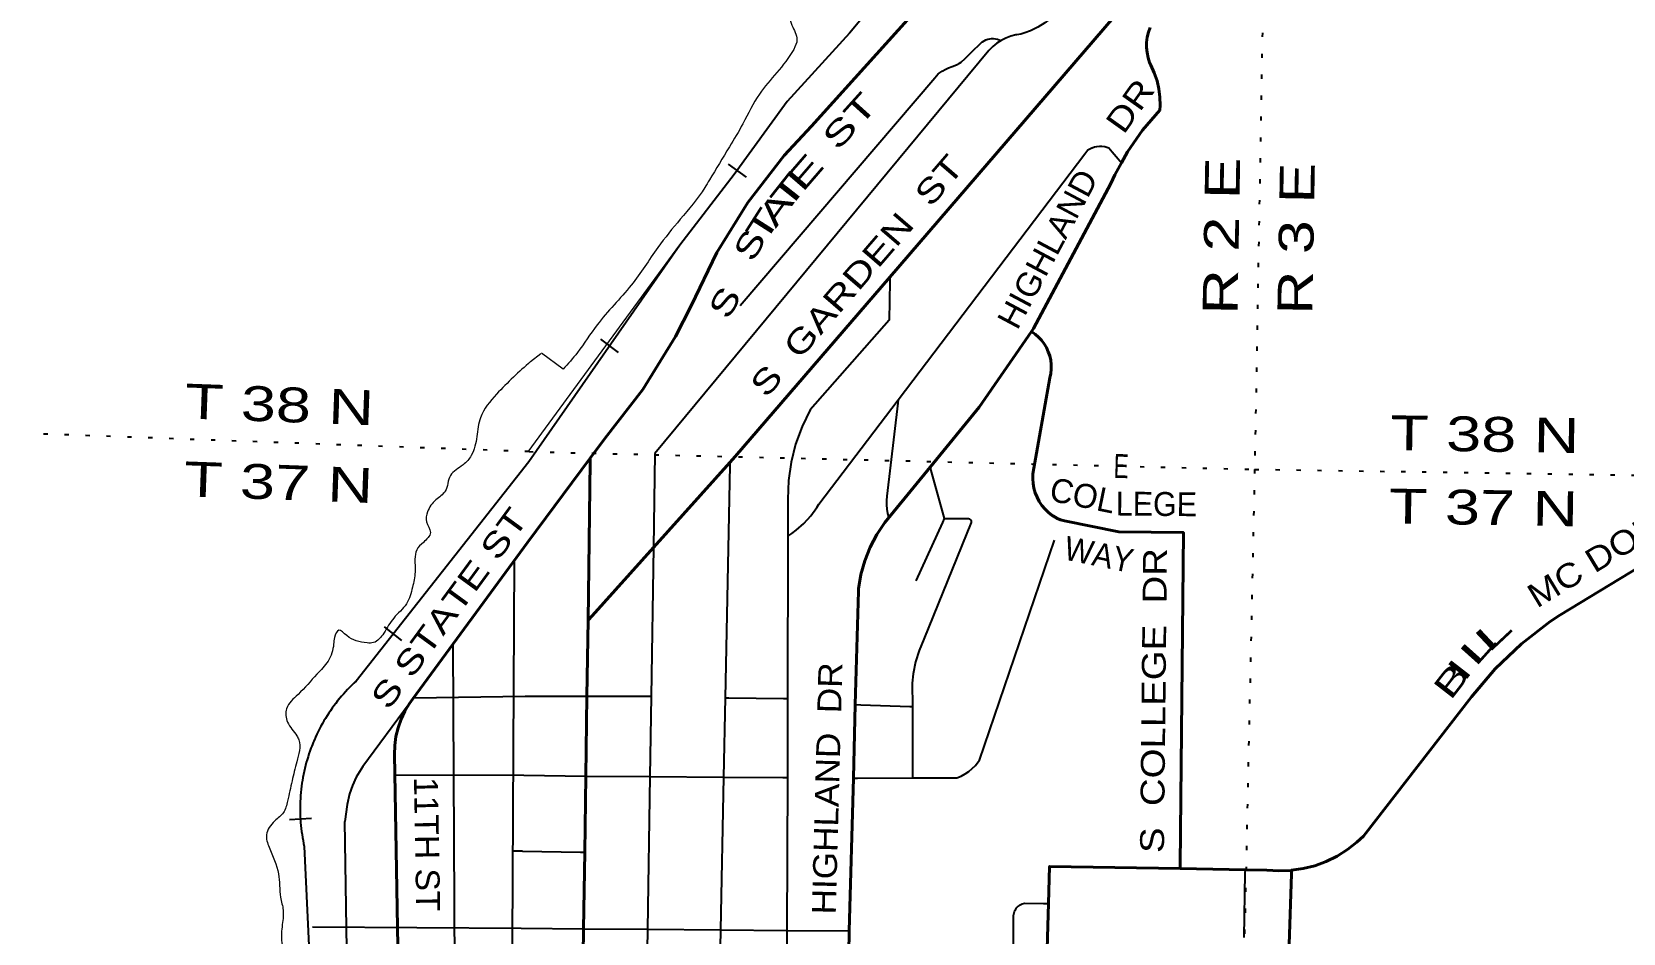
# Model space of a CAD drawing. Header units: feet. Extents: x -489137 to -242534, y 368785 to 558127.
# Drawn here: x -367949 to -359969, y 453483 to 458006 of the extents above; entities that cross this region are included whole.
import ezdxf

# ---------------------------------------------------------------- set-up
doc = ezdxf.new("R2010")
doc.units = ezdxf.units.FT
doc.header["$LTSCALE"] = 70
doc.linetypes.add('DOTTED', pattern=[1.5, 0.3, -1.2])
for name, color, linetype, lineweight in [('26', 7, 'Continuous', 40), ('27', 7, 'Continuous', 13), ('29', 7, 'Continuous', 25), ('34', 7, 'Continuous', 25), ('39', 7, 'Continuous', 13), ('6', 7, 'DOTTED', 25)]:
    doc.layers.add(name, color=color, linetype=linetype, lineweight=lineweight)

msp = doc.modelspace()

# ---------------------------------------------------------------- linework, layer by layer
at = {"layer": '26'}
msp.add_line((-365462.82, 455443.06), (-365148.36, 455866.96), dxfattribs=at)
for points in [[(-365159.92, 455053.34), (-365139.6, 455075.96), (-364832.28, 455418.07), (-364448.59, 455845.2), (-364421.98, 455874.83), (-363646.78, 456774.93), (-362524.53, 458077.99), (-362496.13, 458108.43), (-362456.84, 458143.3), (-362414.12, 458173.88), (-362368.45, 458199.82), (-362320.31, 458220.85), (-362270.23, 458236.73), (-362238.77, 458243.19), (-362219.19, 458247.2), (-362198.77, 458251.88), (-362192.89, 458253.23), (-362154.02, 458265.76), (-362116.67, 458282.29), (-362081.26, 458302.62), (-362048.16, 458326.55), (-362027.74, 458344.85), (-362017.74, 458353.8)], [(-365148.36, 455866.96), (-365076.05, 455964.71), (-364885.32, 456211.42), (-364721.43, 456476.72), (-364642.82, 456630.7), (-364514.15, 456897.84), (-364358.27, 457150.07), (-364176.87, 457384.62), (-364039.42, 457533.23), (-363277.85, 458377.25)], [(-362936.03, 456502.22), (-362925.66, 456517.24), (-362538.31, 457244.34), (-362518.44, 457287.5), (-362484.73, 457348.84), (-362454.5, 457403.84), (-362378.75, 457512.87), (-362292.02, 457613.37), (-362290.71, 457635.6), (-362291.61, 457677.65), (-362296.89, 457719.38), (-362306.51, 457760.33), (-362320.36, 457800.05), (-362338.28, 457838.1), (-362343.7, 457851.52), (-362351.38, 457876.15), (-362356.45, 457901.45), (-362358.84, 457927.14), (-362358.54, 457952.93), (-362355.54, 457978.56), (-362349.88, 458003.73), (-362341.61, 458028.17)], [(-365196.86, 452454.03), (-365183.97, 452453.82), (-364878.87, 452448.91), (-364516.78, 452443.09), (-364204.06, 452438.06), (-363878.39, 452432.83), (-363864.29, 452957.91), (-363850.51, 453471.13), (-363849.89, 453494.28), (-363829.3, 454261.24), (-363819.41, 454629.73), (-363804.11, 455199.53), (-363802.91, 455211), (-363791.04, 455282.32), (-363771.79, 455352), (-363745.35, 455419.29), (-363712.02, 455483.45), (-363672.18, 455543.78), (-363626.24, 455599.6), (-363444.81, 455821.27), (-363198.49, 456122.23), (-362936.03, 456502.22)], [(-362190.77, 453806.86), (-362190.57, 453826.46), (-362173.83, 455493.04), (-362497.25, 455496.3), (-362769.76, 455552.14), (-362789.72, 455556.23), (-362809.76, 455565.93), (-362811.34, 455566.7), (-362831.7, 455579.34), (-362850.63, 455594.05), (-362867.92, 455610.66), (-362883.38, 455628.98), (-362896.84, 455648.82), (-362908.16, 455669.96), (-362917.2, 455692.16), (-362923.87, 455715.19), (-362928.1, 455738.79), (-362929.83, 455762.7), (-362929.06, 455786.66), (-362928.94, 455788.03), (-362843.24, 456269.91), (-362838.89, 456291.7), (-362836.85, 456313.82), (-362837.13, 456336.03), (-362839.73, 456358.09), (-362844.62, 456379.76), (-362851.75, 456400.8), (-362861.04, 456420.97), (-362872.39, 456440.07), (-362885.67, 456457.88), (-362900.74, 456474.2), (-362917.44, 456488.85), (-362922.73, 456492.66), (-362936.03, 456502.22)], [(-361631.49, 453798.44), (-361574.26, 453806.66), (-361515.2, 453821.57), (-361458.03, 453842.58), (-361403.36, 453869.44), (-361351.79, 453901.88), (-361303.9, 453939.52), (-361271.35, 453970.28), (-360728.62, 454669.43), (-360610.58, 454808.66), (-360478.63, 454934.79), (-360334.23, 455046.44), (-360285.84, 455078.77), (-358327.17, 456267.68), (-358241.37, 456320.42), (-358150.53, 456363.9), (-358055.65, 456397.65), (-357957.75, 456421.29), (-357860.54, 456434.35), (-357848.22, 456435.03)], [(-365159.92, 455053.34), (-365148.62, 455848.34), (-365148.36, 455866.96)], [(-365754.45, 451574.14), (-365751.99, 451820.02), (-365751.74, 451844.91), (-365753.83, 451870.02), (-365756.82, 451892.53), (-365764.34, 451923.63), (-365775.06, 451953.78), (-366051.91, 452588.89), (-366080.59, 452690.15), (-366098.54, 452793.86), (-366105.54, 452898.87), (-366105.39, 452935.53), (-366129.99, 454378.64), (-366128.86, 454424.1), (-366122.99, 454469.19), (-366112.44, 454513.42), (-366097.33, 454556.3), (-366077.81, 454597.37), (-366071.07, 454608.41), (-366054.29, 454635.91), (-366037.8, 454658.41), (-365462.82, 455443.06)], [(-365196.86, 452454.03), (-365189.47, 452974.33), (-365181.93, 453505.15), (-365176.47, 453889.15), (-365171.03, 454271.51), (-365165.34, 454671.78), (-365159.92, 455053.34)], [(-362908.32, 451570.46), (-362908.05, 451580), (-362901.45, 451816.68), (-362869.22, 452971.85), (-362855.55, 453462.13), (-362850.81, 453632.05), (-362845.63, 453817.56), (-362190.77, 453806.86)], [(-361631.49, 453798.44), (-361634.56, 453798), (-361695.43, 453795.7), (-361756.21, 453799.76), (-361863.36, 453801.51), (-362190.77, 453806.86)], [(-361928.41, 450552.61), (-361928.24, 450559.39), (-361921.65, 450879.05), (-361918.63, 451025.35), (-361914.77, 451212.42), (-361909.51, 451467.55), (-361902.46, 451809.51), (-361901.09, 451875.69), (-361892.08, 452312.63), (-361880.18, 452889.69), (-361661.76, 452938.19), (-361644.58, 453426.53), (-361632.11, 453780.81), (-361631.49, 453798.44)]]:
    msp.add_lwpolyline(points, dxfattribs=at)
at = {"layer": '29'}
for p, q in [((-363150.19, 457911.5), (-364824.87, 455890.33)), ((-363238.67, 455542.9), (-363475.01, 454957.61)), ((-363197.43, 454351.03), (-362821.09, 455455.58)), ((-365837.56, 454932.77), (-365828.24, 452977.23)), ((-366031.7, 454663.32), (-365475.53, 454672.91)), ((-365475.53, 454672.91), (-365165.34, 454671.78)), ((-366127.54, 454278.06), (-365482.09, 454275.44)), ((-365488.38, 453894.54), (-365538.41, 453894.43)), ((-366540.85, 453514.32), (-365494.76, 453508.25))]:
    msp.add_line(p, q, dxfattribs=at)
for points in [[(-362808.65, 458103.76), (-362837.82, 458075.52), (-362869.78, 458050.49), (-362904.19, 458028.93), (-362940.66, 458011.08), (-362969.32, 458000.61), (-362989.38, 457994.06)], [(-362989.38, 457994.06), (-363009.32, 457991), (-363014.93, 457990.14), (-363039.98, 457983.54), (-363064.21, 457974.37), (-363087.34, 457962.71), (-363109.13, 457948.69), (-363129.34, 457932.48), (-363147.74, 457914.24), (-363150.19, 457911.5)], [(-363268.42, 457872.57), (-363248.06, 457892.45), (-363222.62, 457917.29), (-363202.16, 457937.27)], [(-363202.16, 457937.27), (-363182.62, 457955.52), (-363181.35, 457956.47), (-363173.02, 457961.41), (-363164.22, 457965.46), (-363155.05, 457968.56), (-363145.61, 457970.69), (-363135.99, 457971.82), (-363126.31, 457971.94), (-363116.66, 457971.05), (-363107.17, 457969.15), (-363097.92, 457966.27), (-363090.2, 457963.01)], [(-363404.1, 457794.52), (-363384.21, 457808.45), (-363365.1, 457819.19), (-363352.31, 457824.71), (-363334.2, 457831.57)], [(-363334.2, 457831.57), (-363312.31, 457839.46), (-363307.95, 457841.36), (-363296.63, 457847.78), (-363288.06, 457853.91), (-363268.42, 457872.57)], [(-364396.78, 456632.55), (-363421.25, 457774.44), (-363404.1, 457794.52)], [(-362653.83, 457413.29), (-362633.87, 457423.36), (-362631.69, 457424.31), (-362619.86, 457428.03), (-362607.71, 457430.5), (-362595.36, 457431.68), (-362582.96, 457431.57), (-362570.63, 457430.16), (-362568.63, 457429.72), (-362548.64, 457424.24)], [(-362548.64, 457424.24), (-362531.68, 457404.23), (-362501.65, 457368.8), (-362484.73, 457348.84)], [(-363604.81, 456159.49), (-362669.01, 457393.27), (-362653.83, 457413.29)], [(-363646.78, 456774.93), (-363647, 456752.61), (-363648.94, 456559.38), (-364045.64, 456109.15)], [(-364157.67, 455474.92), (-364138.29, 455488.86), (-364116.45, 455504.57), (-364077.99, 455538.86), (-364043.32, 455576.98), (-364012.83, 455618.52), (-364001.88, 455635.98), (-363604.81, 456159.49)], [(-363604.81, 456159.49), (-363606.72, 456142.97), (-363660.59, 455675.73)], [(-364045.64, 456109.15), (-364086.71, 456025.11), (-364118.77, 455937.24), (-364141.47, 455846.49), (-364154.56, 455753.87), (-364157.89, 455660.39), (-364157.46, 455643.71), (-364157.67, 455474.92), (-364158.7, 454659.95), (-364159.2, 454264.19), (-364159.2, 454262), (-364163.25, 453496.84)], [(-364824.87, 455890.33), (-364832.28, 455418.07), (-364844, 454671.43), (-364850.31, 454269.18), (-364862.34, 453502.54), (-364870.69, 452970.38), (-364878.87, 452448.91)], [(-364448.59, 455845.2), (-364448.92, 455828.86), (-364472.28, 454663.33), (-364480.23, 454266.5), (-364495.6, 453499.55), (-364506.3, 452965.87)], [(-363444.81, 455821.27), (-363440, 455803.86), (-363373.49, 455563.1), (-363256.66, 455563.3)], [(-363660.59, 455675.73), (-363663.36, 455653.98), (-363663.84, 455632.05), (-363662.02, 455610.2), (-363657.94, 455588.65), (-363652.98, 455571.56)], [(-363373.49, 455563.1), (-363382.66, 455543.1), (-363516.53, 455250.97)], [(-363256.66, 455563.33), (-363255, 455563.52), (-363253.32, 455563.53), (-363251.66, 455563.37), (-363250.01, 455563.04), (-363248.42, 455562.54), (-363246.88, 455561.87), (-363245.42, 455561.04), (-363244.06, 455560.07), (-363242.8, 455558.96), (-363241.67, 455557.73), (-363240.67, 455556.38), (-363239.82, 455554.94), (-363239.12, 455553.41), (-363238.59, 455551.82), (-363238.23, 455550.19), (-363238.04, 455548.52), (-363238.02, 455546.85), (-363238.18, 455545.18), (-363238.52, 455543.54), (-363238.69, 455542.91)], [(-365530.87, 455353.76), (-365542.37, 453129.18), (-365526.61, 452978.16)], [(-363475.01, 454957.61), (-363498.99, 454901.98), (-363517.02, 454844.14), (-363528.91, 454784.73), (-363533.81, 454738.06), (-363533.38, 454620.57)], [(-366056.12, 454633.41), (-366289.35, 454318.54), (-366321.86, 454265.09), (-366340.44, 454223.26), (-366356.7, 454181.44), (-366368.31, 454127.99), (-366379.48, 454043.33)], [(-365165.34, 454671.78), (-364868.48, 454671.45), (-364844, 454671.43)], [(-364472.28, 454663.33), (-364453.69, 454663.13), (-364179.58, 454660.18), (-364158.7, 454659.95)], [(-363819.41, 454629.73), (-363791.78, 454628.85), (-363546.84, 454621), (-363533.38, 454620.57)], [(-363533.38, 454620.57), (-363532.12, 454276.52), (-363532.07, 454262.21)], [(-363310.15, 454262.95), (-363289.2, 454271.25), (-363269.23, 454281.69), (-363250.46, 454294.16), (-363233.1, 454308.52), (-363217.33, 454324.62), (-363203.33, 454342.28), (-363197.43, 454351.03)], [(-365482.09, 454275.44), (-365171.03, 454271.51), (-364850.31, 454269.18), (-364480.23, 454266.5)], [(-364480.23, 454266.5), (-364182.68, 454264.35), (-364159.2, 454264.19)], [(-363829.3, 454261.24), (-363808.62, 454261.31), (-363532.07, 454262.21), (-363310.15, 454262.95)], [(-365503.5, 452978.28), (-366362.35, 452975.64), (-366379.48, 454043.33)], [(-365488.38, 453894.54), (-365197.76, 453889.52), (-365176.47, 453889.15)], [(-361869.64, 453460.85), (-361863.67, 453784.95), (-361863.36, 453801.51)], [(-363025.45, 453564.33), (-363025.45, 453571.24), (-363024.72, 453578.1), (-363023.28, 453584.85), (-363021.14, 453591.41), (-363018.33, 453597.72), (-363014.88, 453603.69), (-363010.82, 453609.28), (-363006.2, 453614.4), (-363001.06, 453619.02), (-362995.48, 453623.07), (-362989.5, 453626.52), (-362983.19, 453629.32), (-362976.62, 453631.45), (-362969.87, 453632.88), (-362968.78, 453633.04)], [(-362968.78, 453633.04), (-362876.06, 453632.26), (-362850.81, 453632.05)], [(-363045.65, 451817.72), (-363045.26, 451851.96), (-363026.66, 453459.97), (-363025.45, 453564.33)], [(-365494.76, 453508.25), (-365181.93, 453505.15), (-364862.34, 453502.54), (-364495.6, 453499.55), (-364163.25, 453496.84), (-363849.89, 453494.28), (-363848.54, 453494.27)], [(-364163.25, 453496.84), (-364165.96, 452985.39), (-364167.61, 452961.67)]]:
    msp.add_lwpolyline(points, dxfattribs=at)
at = {"layer": '34'}
for p, q in [((-364457.02, 457342.01), (-364367.53, 457276.99)), ((-365097.71, 456462.82), (-365008.5, 456397.43)), ((-366181.83, 455019.42), (-366094.93, 454951)), ((-366656.64, 454053.32), (-366546.19, 454059.28))]:
    msp.add_line(p, q, dxfattribs=at)
at = {"layer": '34', "lineweight": 13}
for p, q in [((-365465.36, 455838.66), (-366323.87, 454748.33)), ((-366583.78, 453917.73), (-366544.46, 453066.54))]:
    msp.add_line(p, q, dxfattribs=at)
at = {"layer": '34'}
for points in [[(-363495.97, 458423.56), (-363847.92, 457999.11), (-364160.63, 457657.07), (-364427.09, 457290.31), (-364699.51, 456935.69), (-365456.27, 455848.46)], [(-365456.12, 455848.62), (-366323.06, 454747.58), (-366333.71, 454737.61), (-366344.64, 454727.06), (-366355.32, 454716.29), (-366365.88, 454705.28), (-366376.25, 454694.24), (-366386.36, 454682.88), (-366396.27, 454671.4), (-366406.06, 454659.76), (-366415.55, 454648.02), (-366424.89, 454635.95), (-366434.02, 454623.83), (-366442.86, 454611.52), (-366451.59, 454599.14), (-366460.07, 454586.46), (-366468.28, 454573.75), (-366476.29, 454560.91), (-366484.15, 454547.83), (-366491.63, 454534.66), (-366499.01, 454521.43), (-366506.07, 454507.99), (-366513.03, 454494.41), (-366519.61, 454480.82), (-366525.97, 454467.01), (-366532.14, 454453.15), (-366538.1, 454439.16), (-366543.69, 454425.08), (-366549.15, 454410.84), (-366554.34, 454396.58), (-366559.24, 454382.2), (-366563.86, 454367.8), (-366568.28, 454353.27), (-366572.5, 454338.69), (-366576.34, 454324.02), (-366580.01, 454309.3), (-366583.38, 454294.46), (-366586.55, 454279.58), (-366589.38, 454264.69), (-366592, 454249.75), (-366594.36, 454234.79), (-366596.43, 454219.71), (-366598.24, 454204.69), (-366599.84, 454189.54), (-366601.1, 454174.46), (-366602.16, 454159.25), (-366602.88, 454144.12), (-366603.4, 454128.93), (-366603.68, 454113.81), (-366603.66, 454098.57), (-366603.3, 454083.41), (-366602.77, 454068.29), (-366601.95, 454053.06), (-366600.89, 454037.97), (-366599.56, 454022.85), (-366597.87, 454007.72), (-366596.03, 453992.7), (-366593.91, 453977.68), (-366591.45, 453962.62), (-366588.82, 453947.7), (-366585.94, 453932.84), (-366582.69, 453917.87), (-366543.36, 453066.57)]]:
    msp.add_lwpolyline(points, dxfattribs=at)
at = {"layer": '34', "lineweight": 13}
for points in [[(-363496.79, 458424.29), (-363848.75, 457999.83), (-364161.48, 457657.77), (-364427.97, 457290.97)], [(-364427.97, 457290.97), (-364700.39, 456936.35), (-365461.38, 455898.12)]]:
    msp.add_lwpolyline(points, dxfattribs=at)
msp.add_arc((-365733.9, 454107.76), 870.87, 132.64507, 192.6032, dxfattribs=at)
at = {"layer": '39'}
for p, q in [((-365448, 456351.52), (-365396.95, 456391.56)), ((-365284.82, 456312.39), (-365393.22, 456393.2))]:
    msp.add_line(p, q, dxfattribs=at)
for points in [[(-362770.3, 459909.29), (-362772.52, 459889.12), (-362776.99, 459846.74), (-362785.82, 459772.1), (-362786.27, 459727.66), (-362800.6, 459709.63), (-362837.21, 459687.81), (-362900.17, 459658.19), (-362930.66, 459642.35), (-362957.58, 459578), (-363000.64, 459517.86), (-363082.1, 459458.14), (-363159.36, 459414.53), (-363214.17, 459390.88), (-363289.17, 459371.49), (-363356.17, 459341.91), (-363409.29, 459285.92), (-363454.23, 459239.94), (-363488.9, 459210.02), (-363531.61, 459184.22), (-363571.91, 459196.77), (-363612.34, 459197.21), (-363650.84, 459187.52), (-363714.24, 459115.48), (-363767.56, 459039.29), (-363792.3, 458991.08), (-363825.46, 458910.63), (-363848.34, 458846.24), (-363899.6, 458774.07), (-363952.81, 458710), (-364009.89, 458662.13), (-364067.07, 458604.17), (-364144.68, 458526.22), (-364195.69, 458478.29), (-364248.94, 458410.18), (-364271.4, 458388.2), (-364286.24, 458319.68), (-364270.27, 458299.31), (-364232.39, 458246.38), (-364190.57, 458183.3), (-364158.88, 458118.32), (-364137.44, 458039.31), (-364111.89, 457966.31), (-364128.55, 457918.01), (-364300.61, 457693.61), (-364382.96, 457545.01), (-364450.84, 457428.58), (-364550.9, 457262.51)], [(-364550.9, 457262.51), (-364574.19, 457223.86), (-364697.07, 457065.6), (-364809.68, 456923.39), (-364942.98, 456734.94), (-365114.8, 456534.79), (-365213.22, 456396.46), (-365284.82, 456312.39)], [(-365447.99, 456351.53), (-365533.97, 456272.91), (-365618.37, 456187.52), (-365699.33, 456069.69), (-365717.26, 455974.95), (-365745.29, 455880.39), (-365786.57, 455832.62), (-365850.18, 455779.21), (-365875.88, 455700.79), (-365923.14, 455657.18), (-365964.66, 455597.28), (-365969.64, 455546.8), (-365950.44, 455493.83), (-365985.7, 455443.92), (-366018.72, 455406.11), (-366027.67, 455359.75), (-366026.86, 455295), (-366040.42, 455218.38), (-366070.23, 455136), (-366134.18, 455064.38), (-366184.07, 454988.45), (-366235.44, 454940.87), (-366267.78, 454939.46), (-366322.1, 454950.61), (-366370.09, 454975.8), (-366409.98, 455002.85), (-366430.85, 454966.83), (-366435.53, 454932.53), (-366463.36, 454848.09), (-366519.12, 454782.39), (-366613.91, 454681.01), (-366671.8, 454609.28), (-366667, 454542.42), (-366619.83, 454472.74), (-366610.12, 454452.33), (-366620.24, 454343.27), (-366644.26, 454246.62), (-366666.35, 454145.88), (-366687.63, 454087.62), (-366730.82, 454045.95), (-366772.52, 453975.94), (-366759.53, 453915), (-366711.56, 453780.56), (-366701.64, 453663.03), (-366688.72, 453598.05), (-366694.31, 453515.21), (-366694, 453424.16), (-366667.33, 453338.69), (-366636.08, 453174.22), (-366635.45, 452992.13), (-366656.31, 452848.89), (-366705.54, 452700.11), (-366733.26, 452621.74), (-366768.3, 452583.97), (-366828.1, 452518.34), (-366927.5, 452386.7), (-366978.8, 452343.17), (-367034.22, 452295.67), (-367116.33, 452224.39), (-367129.54, 452191.39)]]:
    msp.add_spline(points, degree=3, dxfattribs=at)
at = {"layer": '6'}
for q in [(-367949, 455989.68), (-362588.49, 455828.86)]:
    msp.add_line((-365455.29, 455899.13), q, dxfattribs=at)
for points in [[(-361730.01, 460730.77), (-361816.87, 455810.38), (-361974.91, 448527.77), (-362030.84, 445174.98), (-362116.48, 439869.17), (-362192.27, 434536.99), (-362299.7, 429275.85), (-362423.55, 423159.96)], [(-362391.77, 455824.14), (-361816.87, 455810.38), (-359419.47, 455773.51)]]:
    msp.add_lwpolyline(points, dxfattribs=at)

# ---------------------------------------------------------------- texts
at = {"layer": '27'}
for s, rotation, width, p in [('DR', 54.547, 1.2, (-362473.4, 457486.43)), ('ST', 47.94, 1.5, (-363906.69, 457404.39)), ('S  GARDEN  ST', 49.264, 1.3, (-364265.58, 456163.7)), ('E', 49.188, 1.65, (-364084.37, 457195.64)), ('T', 51.662, 1.8, (-364161.14, 457099.55)), ('HIGHLAND', 61.954, 1.05, (-363006.94, 456504.4)), ('T', 57.492, 1.6, (-364275.39, 456937.76)), ('A', 54.447, 1.55, (-364218.45, 457016.46)), ('S', 60.473, 1.35, (-364332.81, 456844.48)), ('S', 60.473, 1.35, (-364457.39, 456555.69)), ('MC DONALD  PARKWAY', 31.258, 1.15, (-360401.15, 455111.05)), ('E', 358.419, 0.7, (-362525.18, 455767.82)), ('LEGE', 359.422, 0.95, (-362513.37, 455578.98)), ('S STATE ST', 53.767, 1.3, (-366160.26, 454596.56)), ('WAY', 348.419, 0.95, (-362780.08, 455359.54)), ('S  COLLEGE  DR', 89.425, 1.2, (-362271.68, 453884.5)), ('L', 43.179, 2, (-360644.82, 454883.22)), ('L', 48.179, 1.95, (-360710.85, 454812.77)), ('HIGHLAND  DR', 88.462, 1.1, (-363917.74, 453575.41)), ('B', 52.179, 1.6, (-360835.29, 454645.69)), ('I', 52.179, 1.6, (-360765.22, 454740.32)), ('11TH ST', 270.977, 1.05, (-366032.8, 454265.14))]:
    msp.add_text(s, height=120, rotation=rotation, dxfattribs=dict(at, width=width)).set_placement(p)
msp.add_text('COL', height=120, rotation=348.419, dxfattribs=at).set_placement((-362851.88, 455654.18))
at = {"layer": '6'}
for s, rotation, width, p in [('R 2 E', 88.989, 1.35, (-361903.21, 456585.12)), ('R 3 E', 88.989, 1.3, (-361528.14, 456585.79)), ('T 38 N', 357.921, 1.35, (-367183.82, 456065.88)), ('T 38 N', 359.119, 1.35, (-361138.3, 455906.77)), ('T 37 N', 357.921, 1.35, (-367188.32, 455675.5)), ('T 37 N', 359.119, 1.35, (-361144.38, 455538.96))]:
    msp.add_text(s, height=175, rotation=rotation, dxfattribs=dict(at, width=width)).set_placement(p)

doc.saveas('drawing.dxf')
